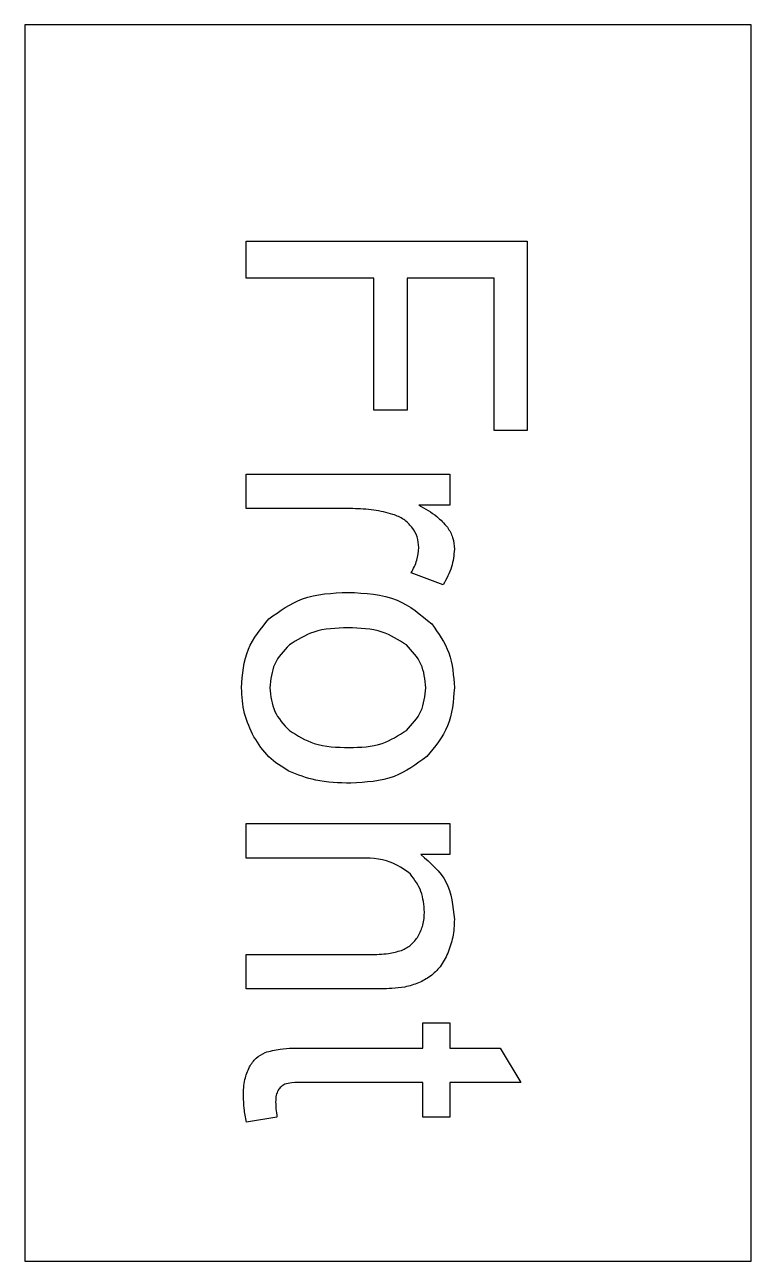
# Model space of a CAD drawing. Header units: millimetres. Extents: x -18.5 to 0, y 0 to 31.5.
import ezdxf

# ---------------------------------------------------------------- set-up
doc = ezdxf.new("R2010")
doc.units = ezdxf.units.MM
doc.layers.get('0').update_dxf_attribs({"linetype": 'CONTINUOUS'})

msp = doc.modelspace()

# ---------------------------------------------------------------- linework, layer by layer
for p, q in [((-12.863, 20.053), (-7.677, 20.053)), ((-12.863, 19.174), (-12.863, 20.053)), ((-7.677, 20.053), (-7.677, 19.261)), ((-7.677, 19.261), (-8.463, 19.261)), ((-10.148, 19.174), (-12.863, 19.174)), ((-7.843, 17.235), (-8.659, 17.538)), ((-12.863, 11.151), (-7.677, 11.151)), ((-12.863, 10.272), (-12.863, 11.151)), ((-7.677, 11.151), (-7.677, 10.36)), ((-10.031, 10.272), (-12.863, 10.272)), ((-7.677, 10.36), (-8.415, 10.36)), ((-12.863, 6.937), (-12.863, 7.816)), ((-12.863, 7.816), (-9.709, 7.816)), ((-9.674, 6.937), (-12.863, 6.937)), ((-8.361, 5.428), (-8.361, 6.073)), ((-8.361, 6.073), (-7.677, 6.073)), ((-7.677, 6.073), (-7.677, 5.428)), ((-11.344, 5.428), (-8.361, 5.428)), ((-7.677, 5.428), (-6.393, 5.428)), ((-6.393, 5.428), (-5.866, 4.554)), ((-8.361, 4.554), (-11.393, 4.554)), ((-8.361, 3.671), (-8.361, 4.554)), ((-5.866, 4.554), (-7.677, 4.554)), ((-7.677, 4.554), (-7.677, 3.671)), ((-12.077, 3.671), (-12.853, 3.544)), ((-7.677, 3.671), (-8.361, 3.671))]:
    msp.add_line(p, q)
for points in [[(0, 31.5), (-18.5, 31.5), (-18.5, 0), (0, 0)], [(-12.863, 25.99), (-5.705, 25.99), (-5.705, 21.161), (-6.549, 21.161), (-6.549, 25.043), (-8.766, 25.043), (-8.766, 21.683), (-9.611, 21.683), (-9.611, 25.043), (-12.863, 25.043)]]:
    msp.add_lwpolyline(points, close=True)
for points, knots in [([(-8.463, 19.261), (-8.304, 19.173), (-8.032, 19.024), (-7.822, 18.796), (-7.736, 18.702)], [0, 0, 0, 0, 0.05425023, 0.09227298, 0.09227298, 0.09227298, 0.09227298]), ([(-9.123, 19.027), (-9.285, 19.07), (-9.621, 19.158), (-9.969, 19.168), (-10.148, 19.174)], [0, 0, 0, 0, 0.050287, 0.1038791, 0.1038791, 0.1038791, 0.1038791]), ([(-8.642, 18.7), (-8.706, 18.771), (-8.84, 18.919), (-9.027, 18.99), (-9.123, 19.027)], [0, 0, 0, 0, 0.02853712, 0.05889541, 0.05889541, 0.05889541, 0.05889541]), ([(-8.468, 18.182), (-8.475, 18.276), (-8.49, 18.463), (-8.591, 18.621), (-8.642, 18.7)], [0, 0, 0, 0, 0.02768501, 0.05534471, 0.05534471, 0.05534471, 0.05534471]), ([(-7.736, 18.702), (-7.685, 18.615), (-7.582, 18.441), (-7.567, 18.239), (-7.56, 18.138)], [0, 0, 0, 0, 0.02997174, 0.05977747, 0.05977747, 0.05977747, 0.05977747]), ([(-8.659, 17.538), (-8.603, 17.643), (-8.496, 17.845), (-8.477, 18.073), (-8.468, 18.182)], [0, 0, 0, 0, 0.03524959, 0.0678259, 0.0678259, 0.0678259, 0.0678259]), ([(-7.56, 18.138), (-7.574, 17.986), (-7.604, 17.665), (-7.761, 17.383), (-7.843, 17.235)], [0, 0, 0, 0, 0.04535582, 0.09559854, 0.09559854, 0.09559854, 0.09559854]), ([(-12.282, 16.368), (-12.007, 16.564), (-11.408, 16.991), (-10.67, 17.023), (-10.27, 17.04)], [0, 0, 0, 0, 0.0989719, 0.2161471, 0.2161471, 0.2161471, 0.2161471]), ([(-10.27, 17.04), (-9.834, 17.02), (-9.031, 16.983), (-8.417, 16.472), (-8.136, 16.239)], [0, 0, 0, 0, 0.1269546, 0.2335063, 0.2335063, 0.2335063, 0.2335063]), ([(-12.98, 14.608), (-12.955, 14.95), (-12.906, 15.611), (-12.485, 16.122), (-12.282, 16.368)], [0, 0, 0, 0, 0.0999853, 0.1935824, 0.1935824, 0.1935824, 0.1935824]), ([(-10.27, 16.136), (-10.569, 16.128), (-11.107, 16.113), (-11.56, 15.828), (-11.762, 15.702)], [0, 0, 0, 0, 0.0877721, 0.1578815, 0.1578815, 0.1578815, 0.1578815]), ([(-8.781, 15.702), (-8.982, 15.828), (-9.434, 16.113), (-9.971, 16.128), (-10.27, 16.136)], [0, 0, 0, 0, 0.0699472, 0.1576588, 0.1576588, 0.1576588, 0.1576588]), ([(-8.136, 16.239), (-7.968, 16), (-7.624, 15.511), (-7.582, 14.914), (-7.56, 14.608)], [0, 0, 0, 0, 0.0858823, 0.1759093, 0.1759093, 0.1759093, 0.1759093]), ([(-11.762, 15.702), (-11.906, 15.548), (-12.195, 15.239), (-12.237, 14.819), (-12.257, 14.608)], [0, 0, 0, 0, 0.0615608, 0.1231232, 0.1231232, 0.1231232, 0.1231232]), ([(-8.288, 14.608), (-8.308, 14.818), (-8.349, 15.239), (-8.637, 15.548), (-8.781, 15.702)], [0, 0, 0, 0, 0.0615502, 0.1230006, 0.1230006, 0.1230006, 0.1230006]), ([(-12.663, 13.356), (-12.755, 13.552), (-12.942, 13.949), (-12.967, 14.387), (-12.98, 14.608)], [0, 0, 0, 0, 0.0645471, 0.1302743, 0.1302743, 0.1302743, 0.1302743]), ([(-12.257, 14.608), (-12.236, 14.399), (-12.194, 13.979), (-11.905, 13.673), (-11.759, 13.519)], [0, 0, 0, 0, 0.0612162, 0.1227906, 0.1227906, 0.1227906, 0.1227906]), ([(-8.783, 13.522), (-8.639, 13.676), (-8.351, 13.982), (-8.309, 14.4), (-8.288, 14.608)], [0, 0, 0, 0, 0.0615121, 0.1224171, 0.1224171, 0.1224171, 0.1224171]), ([(-7.56, 14.608), (-7.586, 14.271), (-7.637, 13.614), (-8.056, 13.107), (-8.261, 12.86)], [0, 0, 0, 0, 0.0987343, 0.1924845, 0.1924845, 0.1924845, 0.1924845]), ([(-11.772, 12.482), (-11.952, 12.594), (-12.315, 12.818), (-12.546, 13.176), (-12.663, 13.356)], [0, 0, 0, 0, 0.0629, 0.1262182, 0.1262182, 0.1262182, 0.1262182]), ([(-11.759, 13.519), (-11.555, 13.393), (-11.093, 13.107), (-10.546, 13.093), (-10.241, 13.085)], [0, 0, 0, 0, 0.0708128, 0.1604628, 0.1604628, 0.1604628, 0.1604628]), ([(-10.241, 13.085), (-9.95, 13.094), (-9.423, 13.111), (-8.982, 13.395), (-8.783, 13.522)], [0, 0, 0, 0, 0.0852368, 0.1546769, 0.1546769, 0.1546769, 0.1546769]), ([(-8.261, 12.86), (-8.529, 12.662), (-9.102, 12.239), (-9.816, 12.201), (-10.197, 12.181)], [0, 0, 0, 0, 0.0977372, 0.2092046, 0.2092046, 0.2092046, 0.2092046]), ([(-10.197, 12.181), (-10.499, 12.187), (-11.042, 12.198), (-11.547, 12.394), (-11.772, 12.482)], [0, 0, 0, 0, 0.0897311, 0.1614152, 0.1614152, 0.1614152, 0.1614152]), ([(-8.678, 9.865), (-8.845, 9.983), (-9.245, 10.266), (-9.741, 10.27), (-10.031, 10.272)], [0, 0, 0, 0, 0.0600108, 0.144248, 0.144248, 0.144248, 0.144248]), ([(-8.415, 10.36), (-8.165, 10.146), (-7.66, 9.711), (-7.594, 9.047), (-7.56, 8.71)], [0, 0, 0, 0, 0.0947763, 0.1923582, 0.1923582, 0.1923582, 0.1923582]), ([(-8.322, 8.895), (-8.336, 9.075), (-8.364, 9.432), (-8.574, 9.721), (-8.678, 9.865)], [0, 0, 0, 0, 0.0530608, 0.1050735, 0.1050735, 0.1050735, 0.1050735]), ([(-8.48, 8.282), (-8.434, 8.375), (-8.338, 8.568), (-8.327, 8.784), (-8.322, 8.895)], [0, 0, 0, 0, 0.03077588, 0.06391218, 0.06391218, 0.06391218, 0.06391218]), ([(-7.56, 8.71), (-7.566, 8.558), (-7.579, 8.262), (-7.679, 7.984), (-7.729, 7.848)], [0, 0, 0, 0, 0.04517962, 0.08827209, 0.08827209, 0.08827209, 0.08827209]), ([(-8.905, 7.919), (-8.821, 7.96), (-8.648, 8.045), (-8.537, 8.202), (-8.48, 8.282)], [0, 0, 0, 0, 0.02783317, 0.0567322, 0.0567322, 0.0567322, 0.0567322]), ([(-9.709, 7.816), (-9.551, 7.817), (-9.279, 7.818), (-9.016, 7.889), (-8.905, 7.919)], [0, 0, 0, 0, 0.04700599, 0.0812665, 0.0812665, 0.0812665, 0.0812665]), ([(-7.729, 7.848), (-7.786, 7.728), (-7.894, 7.501), (-8.082, 7.337), (-8.17, 7.26)], [0, 0, 0, 0, 0.03949545, 0.07428153, 0.07428153, 0.07428153, 0.07428153]), ([(-8.17, 7.26), (-8.268, 7.199), (-8.47, 7.073), (-8.7, 7.016), (-8.82, 6.986)], [0, 0, 0, 0, 0.03420605, 0.07085013, 0.07085013, 0.07085013, 0.07085013]), ([(-8.82, 6.986), (-8.932, 6.972), (-9.215, 6.936), (-9.501, 6.937), (-9.674, 6.937)], [0, 0, 0, 0, 0.0337685, 0.08566274, 0.08566274, 0.08566274, 0.08566274]), ([(-12.382, 5.321), (-12.255, 5.352), (-11.915, 5.435), (-11.564, 5.431), (-11.344, 5.428)], [0, 0, 0, 0, 0.0391079, 0.1046537, 0.1046537, 0.1046537, 0.1046537]), ([(-12.78, 4.95), (-12.727, 5.031), (-12.624, 5.187), (-12.461, 5.277), (-12.382, 5.321)], [0, 0, 0, 0, 0.02848407, 0.05514637, 0.05514637, 0.05514637, 0.05514637]), ([(-12.931, 4.208), (-12.928, 4.352), (-12.923, 4.609), (-12.824, 4.846), (-12.78, 4.95)], [0, 0, 0, 0, 0.04264868, 0.07635623, 0.07635623, 0.07635623, 0.07635623]), ([(-11.876, 4.508), (-11.911, 4.49), (-11.98, 4.453), (-12.025, 4.389), (-12.047, 4.357)], [0, 0, 0, 0, 0.01141276, 0.02311942, 0.02311942, 0.02311942, 0.02311942]), ([(-11.393, 4.554), (-11.497, 4.556), (-11.66, 4.558), (-11.818, 4.521), (-11.876, 4.508)], [0, 0, 0, 0, 0.03090555, 0.04870492, 0.04870492, 0.04870492, 0.04870492]), ([(-12.853, 3.544), (-12.876, 3.661), (-12.919, 3.88), (-12.927, 4.103), (-12.931, 4.208)], [0, 0, 0, 0, 0.03564119, 0.06695216, 0.06695216, 0.06695216, 0.06695216]), ([(-12.047, 4.357), (-12.066, 4.315), (-12.108, 4.219), (-12.11, 4.115), (-12.111, 4.056)], [0, 0, 0, 0, 0.01361577, 0.03096146, 0.03096146, 0.03096146, 0.03096146]), ([(-12.111, 4.056), (-12.109, 4), (-12.104, 3.871), (-12.087, 3.743), (-12.077, 3.671)], [0, 0, 0, 0, 0.01698928, 0.03874726, 0.03874726, 0.03874726, 0.03874726])]:
    msp.add_open_spline(points, degree=3, knots=knots)

doc.saveas('drawing.dxf')
